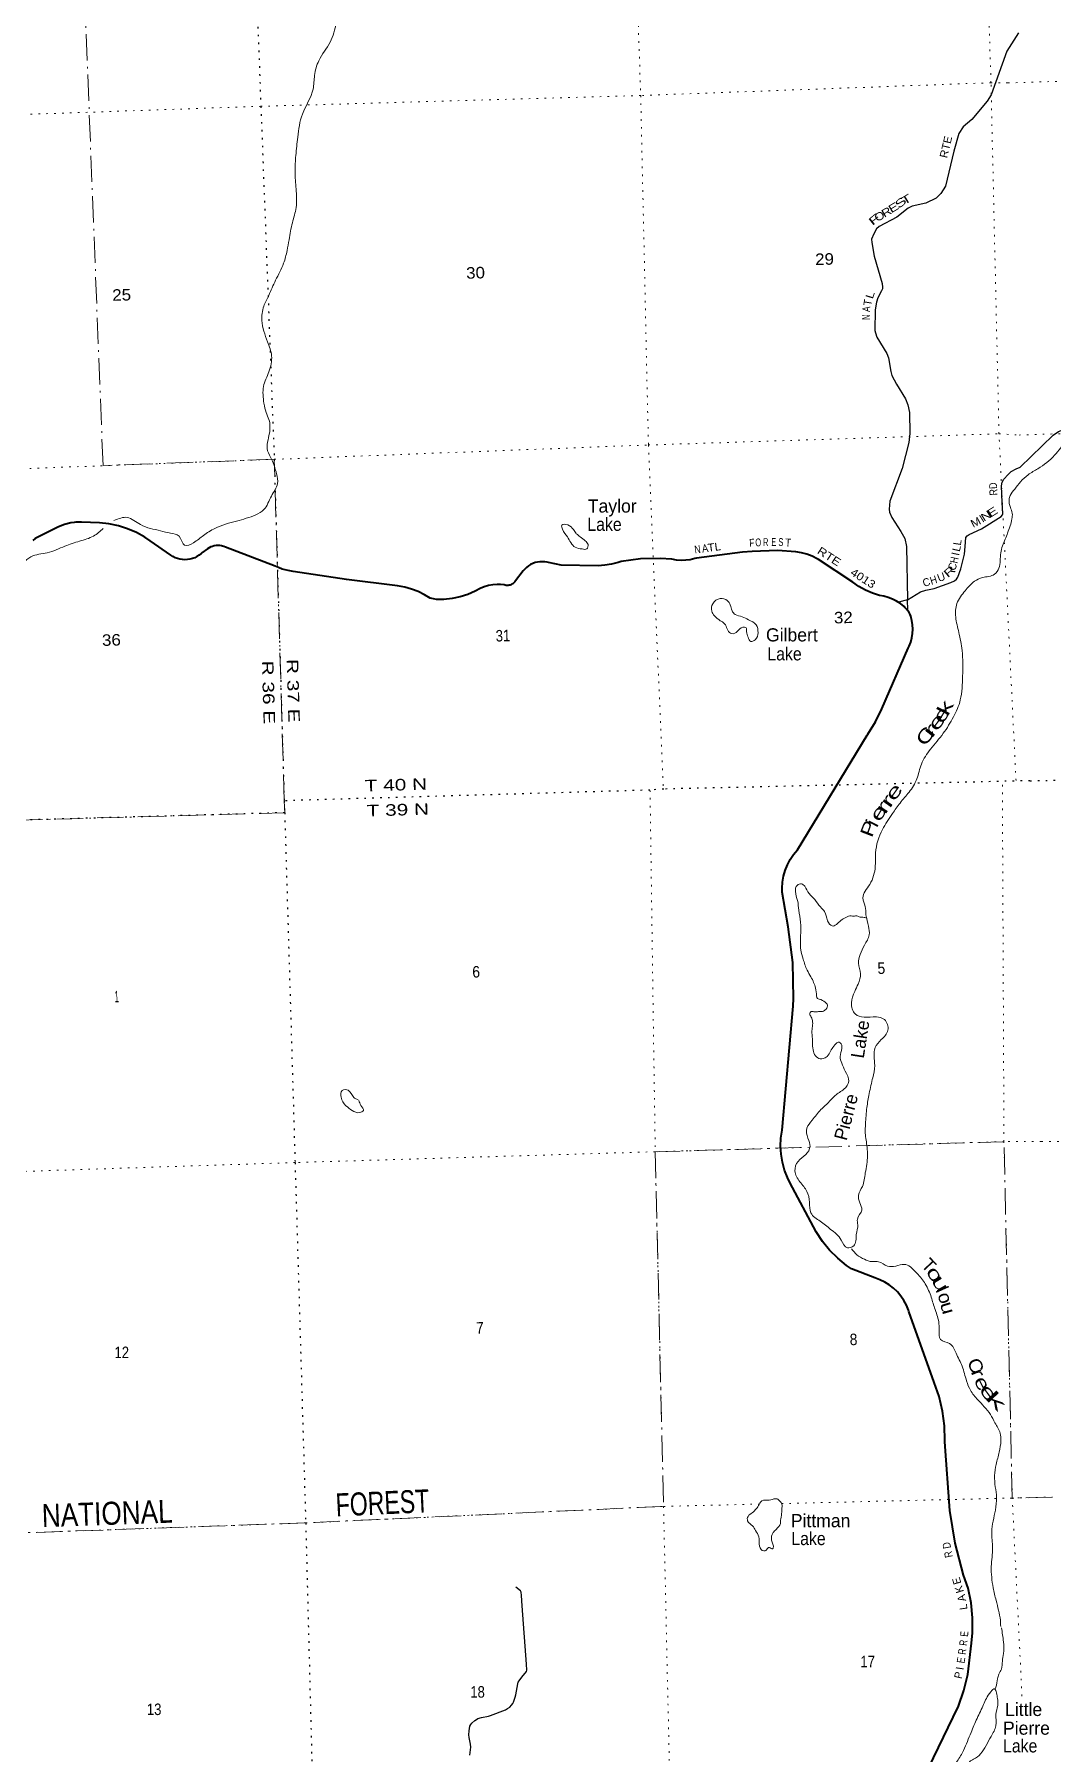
# Model space of a CAD drawing. Header units: feet. Extents: x 485078 to 733631, y 372822 to 564222.
# Drawn here: x 683085 to 698568, y 517044 to 543171 of the extents above; entities that cross this region are included whole.
import ezdxf
from ezdxf.enums import TextEntityAlignment as Align

# ---------------------------------------------------------------- set-up
doc = ezdxf.new("R2010")
doc.units = ezdxf.units.FT
doc.header["$LTSCALE"] = 80
doc.linetypes.add('DOT_DASHED', pattern=[7.7, 5, -1.2, 0.3, -1.2])
doc.linetypes.add('DOTTED', pattern=[1.5, 0.3, -1.2])
for name, color, linetype, lineweight in [('26', 7, 'Continuous', 40), ('27', 7, 'Continuous', 25), ('29', 7, 'Continuous', 25), ('30', 7, 'Continuous', 25), ('39', 7, 'Continuous', 13), ('41', 7, 'Continuous', 13), ('44', 7, 'DOT_DASHED', 13), ('6', 7, 'DOTTED', 25), ('7', 7, 'DOTTED', 13)]:
    doc.layers.add(name, color=color, linetype=linetype, lineweight=lineweight)

msp = doc.modelspace()

# ---------------------------------------------------------------- linework, layer by layer
at = {"layer": '26'}
for points in [[(685766.13, 535380.95), (685740.83, 535368.33), (685716.99, 535353.14), (685629.71, 535290.13), (685619.33, 535280.46), (685589.38, 535256.33), (685557.09, 535235.46), (685522.78, 535218.09), (685486.85, 535204.39), (685449.68, 535194.53), (685411.69, 535188.6), (685373.28, 535186.68), (685334.89, 535188.78), (685296.92, 535194.89), (685259.8, 535204.93), (685223.93, 535218.79), (685189.71, 535236.33), (685157.51, 535257.35), (684843.39, 535473.65), (684763.17, 535528.77), (684635.82, 535600.83), (684501.63, 535659.18), (684362.07, 535703.18), (684218.68, 535732.35), (684073.03, 535746.37), (683801.23, 535758.3), (683788.91, 535758.84), (683751.23, 535760.65), (683749.87, 535760.72), (683741.87, 535760.35), (683717.22, 535759.21), (683691.87, 535755.1), (683637.15, 535746.24), (683542.02, 535721.34), (683450.01, 535686.64), (683362.14, 535642.5), (683098.86, 535508.06), (683061.6, 535480.41)], [(694988.79, 535200.39), (694912.28, 535239.9), (694832.07, 535271.19), (694749.01, 535293.92), (694664.04, 535307.85), (694383.76, 535325.36), (694000.76, 535314.49), (693852.32, 535304.55), (693154.36, 535213.09), (693127.87, 535204.61), (693058.84, 535187.95), (692988.44, 535178.58), (692917.44, 535176.63), (692846.64, 535182.11), (692776.79, 535194.96), (692601.02, 535205.95), (692302.06, 535199.74), (692005.39, 535162.31), (691962.35, 535146.93), (691861.98, 535119.37), (691759.28, 535102.45), (691655.37, 535096.36), (691093.1, 535105.68), (690902.07, 535143.08), (690880.83, 535148.75), (690844.27, 535155.3), (690807.23, 535157.99), (690770.1, 535156.8), (690733.31, 535151.73), (690697.24, 535142.85), (690662.31, 535130.24), (690628.88, 535114.05), (690597.33, 535094.45), (690567.99, 535071.67), (690541.2, 535045.94), (690517.25, 535017.55), (690399.96, 534866.76), (690399.34, 534865.71), (690390.97, 534853.25), (690381.34, 534841.72), (690370.56, 534831.26), (690358.75, 534821.99), (690346.04, 534814.01), (690332.55, 534807.39), (690318.45, 534802.23), (690303.89, 534798.56), (690289.03, 534796.44), (690274.02, 534795.88), (690259.04, 534796.89), (690244.24, 534799.47), (690229.8, 534803.57), (690171.65, 534810.51), (690146.58, 534813.5), (690121.65, 534812.9), (690057.83, 534807.66), (689991.06, 534795.05), (689925.98, 534775.54), (689863.3, 534749.32), (689789.15, 534708.91), (689675.33, 534659.29), (689556.94, 534621.84), (689435.29, 534596.98), (689311.71, 534584.96), (689296.31, 534583.12), (689247.93, 534580.72), (689199.57, 534583.38), (689151.75, 534591.08), (689105, 534603.73), (689014.71, 534653.93), (688919.94, 534703.02), (688819.42, 534742.43), (688715.33, 534771.13), (688608.82, 534788.78), (687829.88, 534887.42), (687021.56, 535007.58), (686942.07, 535021.64), (686854.39, 535046.27), (686794.76, 535069.99), (686770.42, 535079.67), (686744.76, 535089.48), (685993.08, 535376.81), (685967.95, 535386.42), (685943.08, 535393.95), (685932.27, 535396.95), (685904.39, 535401.62), (685876.18, 535403.34), (685847.93, 535402.11), (685819.98, 535397.93), (685792.61, 535390.85), (685766.13, 535380.95)], [(696531.94, 516518.72), (697057.61, 517596.41), (697134.9, 517765.06), (697218.72, 518002.86), (697277.22, 518248.12), (697334.3, 518724.09), (697349.31, 518877.66), (697351.59, 519107.16), (697329.86, 519335.64), (697284.37, 519560.59), (697214.91, 519757.95), (697084.03, 520241.73), (697004.44, 520736.54), (696928.16, 521780.34), (696928.89, 521801.47), (696923.76, 522026.78), (696895.1, 522250.33), (696843.23, 522469.65), (696768.72, 522682.35), (696382.17, 523762.41), (696375.88, 523781.22), (696344.93, 523857), (696306.22, 523929.13), (696260.18, 523996.82), (696207.32, 524059.33), (696148.22, 524115.97), (696083.52, 524166.12), (696013.93, 524209.24), (695940.22, 524244.84), (695863.19, 524272.54), (695511.78, 524410.86), (695434.18, 524463.66), (695299.51, 524572.16), (695176.93, 524694.14), (695067.77, 524828.26), (694973.22, 524973.06), (694573.16, 525725.05), (694537.3, 525797.15), (694492.1, 525911.95), (694459.15, 526030.84), (694438.8, 526152.53), (694431.29, 526275.68), (694436.69, 526398.94), (694454.95, 526520.95), (694621.24, 528402.61), (694626.41, 528518.2), (694616.17, 529066.32), (694548.69, 529610.36), (694453.9, 530133.79), (694452.73, 530198.03), (694459.19, 530289.07), (694475.14, 530378.93), (694500.4, 530466.63), (694534.68, 530551.22), (694577.62, 530631.76), (694628.74, 530707.36), (694687.48, 530777.21), (695746.96, 532520.79), (695759.12, 532538.24), (695874.03, 532725.22), (695968.76, 532923.18), (696370.89, 533842.15), (696385.23, 533872.24), (696409.22, 533934.75), (696426.54, 533999.42), (696437.01, 534065.54), (696440.5, 534132.4), (696436.99, 534199.26), (696426.51, 534265.38), (696415.87, 534305.05), (696409.15, 534330.14), (696399.7, 534355.05), (696385.74, 534383.84), (696368.23, 534412.02), (696367.3, 534413.22), (696347.9, 534438.18), (696322.86, 534462.53), (696308.51, 534476.48), (696254.43, 534520), (696196.1, 534557.62), (696134.16, 534588.95), (696069.28, 534613.62), (696002.18, 534631.38), (695935.81, 534646.17), (695826.85, 534680.2), (695722.05, 534725.43), (695622.54, 534781.37), (695529.43, 534847.4), (695006.83, 535189.53), (694988.79, 535200.39)]]:
    msp.add_lwpolyline(points, dxfattribs=at)
at = {"layer": '29'}
for points in [[(698047.45, 543196.14), (697872.17, 542918.36)], [(697872.17, 542918.36), (697633.16, 542254.59), (697573.6, 542155.78), (697337.84, 541878.52), (697208.42, 541765.63), (697140.45, 541664.96), (697066.49, 541396.15), (696937.78, 540862.92), (696869.43, 540754.13), (696794.94, 540682.37), (696639.35, 540608.39), (696434.1, 540562.01), (696372.47, 540532.39), (696200.96, 540392.29), (695928.24, 540249.44), (695887.2, 540215.97), (695847.72, 540140.75), (695815.78, 540058), (695818.98, 540005.94), (695856.25, 539802.83), (695973.65, 539384.72), (695982.09, 539330.21), (695981.15, 539305.77), (695967.27, 539276.33), (695907.86, 539168.48), (695887.2, 539102.63), (695869.84, 538982.63), (695864.65, 538670.08), (695874.04, 538636.23), (695895.94, 538571.04), (696048.19, 538322.55), (696073.26, 538256.34), (696108.09, 538049.32), (696122.13, 537985.52), (696195.76, 537853.64), (696330.8, 537635), (696368.33, 537541.69), (696392.63, 537424.48), (696394.64, 537105.38), (696381.7, 536969.43), (696277.64, 536572.47), (696093.87, 536076.33), (696080.77, 535958.19), (696088.29, 535909.3), (696120.5, 535828.46), (696259.31, 535618.01), (696321.33, 535510.6), (696348.21, 535385.99), (696362.68, 534577.8)], [(698072.28, 536595.28), (698577.78, 537079.01), (698655.11, 537135.45), (698765.38, 537178.48), (699350.91, 537322.25), (699467.98, 537328.49), (699686.05, 537301.92), (700001.46, 537282.63), (700124.48, 537299.31), (700509.92, 537434.04), (700623.73, 537463.77), (700748.18, 537469.43), (700848.82, 537460.19), (700951.83, 537424.14), (701095.71, 537355.95), (701717.68, 536928.05), (701823, 536877.9), (701938.11, 536832.96), (702943.08, 536532.61), (703068.3, 536477.56), (703292.27, 536279.7), (703446.55, 536113.72), (703549.83, 536040.65), (703835.81, 535868.4)], [(696362.68, 534577.8), (696557.2, 534698.15), (696638.02, 534724.48), (696768.76, 534752.73), (697018.97, 534842.43), (697073.1, 534867.42), (697104.11, 534893.74), (697128.54, 534923.83), (697174.13, 535046.75), (697225.24, 535272.49), (697237.55, 535388.35), (697249.77, 535525.64), (697267.62, 535548.21), (697298.24, 535569.56), (697487.73, 535657.6), (697787.28, 535845.35), (697804.19, 535867.92), (697809.83, 535886.73), (697802.31, 536055.99), (697787.74, 536310.52), (697801.38, 536366.3), (697824.87, 536409.55), (697889.35, 536481.05), (697937.63, 536526.15), (698011.9, 536571.3), (698072.28, 536595.28)], [(696366.25, 534424.02), (696362.68, 534577.8), (696225.83, 534542.58)], [(689707.96, 517018.16), (689719.09, 517144.29), (689716.84, 517187.09), (689694.63, 517289.34), (689692.43, 517327.1), (689695.77, 517391.02), (689707.96, 517462.72), (689720.2, 517488.82), (689736.86, 517507.72), (689783.49, 517547.19), (689809.06, 517564.4), (689830.17, 517575.51), (689881.24, 517591.65), (689987.91, 517614.41), (690018.98, 517622.76), (690250.03, 517711.68), (690281.17, 517727.78), (690312.27, 517750.01), (690341.15, 517777.8), (690361.11, 517805.03), (690371.15, 517827.81), (690396.7, 517901.16), (690405.55, 517938.4), (690436.65, 518102.89), (690443.34, 518127.34), (690454.45, 518149.02), (690498.86, 518205.14), (690565.5, 518294.05), (690572.19, 518313.51), (690569.95, 518400.75), (690503.3, 519289.87), (690490.65, 519447.83), (690485.55, 519497.17), (690475.54, 519519.39), (690406.4, 519574.27)]]:
    msp.add_lwpolyline(points, dxfattribs=at)
at = {"layer": '39'}
for points in [[(690217.47, 546823.22), (690174.13, 546704.74), (690124.42, 546521.36), (690056.71, 546254.56), (689927.18, 545955.78), (689753.32, 545651.77), (689527.84, 545311.99), (689244.4, 545023.28), (688991.34, 544808.19), (688710.69, 544794.66), (688403.27, 544875.49), (688122.16, 544803.28), (687988.28, 544668.23), (687921.12, 544532.94), (688048.28, 544388.65), (688006.56, 544132.66), (687879.81, 543805.62), (687770.41, 543586.27), (687681.85, 543343.19), (687582.36, 543055.32), (687409.98, 542771.57), (687345.18, 542547.33), (687322.38, 542340.39), (687160.66, 541959.84), (687089.09, 541610), (687060.15, 541330.07), (687048.47, 541084.99), (687063.54, 540822.41), (687065, 540539.25), (687008.45, 540309.16), (686956.69, 540050.88), (686926.7, 539886.23), (686875.24, 539692.68), (686752.72, 539434.54), (686647.62, 539205.18), (686573.19, 539039.35), (686542.58, 538822.09), (686632.04, 538498.78), (686692.34, 538283.94), (686652.22, 538044.17), (686569.18, 537821.47), (686576.01, 537564.74), (686608.06, 537423.99), (686651.31, 537317.93), (686658.87, 537109.77), (686631.57, 536844.05), (686691.63, 536714.16), (686766.23, 536493.63), (686782.27, 536346.38), (686688.33, 536153.73), (686574.51, 535948.42), (686451.25, 535870.29), (686160.63, 535775.58), (685830.03, 535663.62), (685657.01, 535555.86), (685502.28, 535444.53), (685369.86, 535406.62), (685285.29, 535545.97), (685152.68, 535590.99), (685004.13, 535627.5), (684698.41, 535720.52), (684497.36, 535830.47), (684294.37, 535781.77)], [(702640.68, 535864.26), (702346.15, 535913.05), (701956.92, 535949.2), (701753.83, 536129.96), (701636.85, 536416.24), (701527.07, 536735.09), (701436.07, 536809.56), (701296.33, 536743.09), (700996.92, 536896.99), (700623.88, 537081.3), (700340.24, 537027.17), (700017.91, 537057.01), (699542.28, 537147.51), (699141.88, 537074.07), (698782.56, 536977.44), (698598.02, 536774.17), (698342.7, 536571.03), (698195.59, 536478.05), (698078.65, 536371.35)], [(695726.55, 529791.38), (695717.1, 529918.57), (695683.35, 530047.14), (695787.02, 530254.21), (695870.73, 530527.5), (695875.34, 530733.95), (695979.18, 531086.67), (696134.45, 531329.5), (696247.44, 531490.29), (696384.55, 531655.77), (696502.52, 531857.15), (696571.35, 532081.5), (696712.92, 532307.78), (696904.61, 532549.56), (697059.73, 532798.45), (697164.07, 533056.11), (697198.94, 533417.11), (697190.59, 533807.3), (697140.8, 534083.11), (697094.16, 534316.53), (697112.92, 534523.36), (697237.22, 534714.8), (697380.93, 534860.22), (697500.75, 534916), (697685.37, 534967.44), (697749.68, 535058.15), (697777.84, 535291.53), (697847.1, 535499.71), (697883.07, 535591.7), (697922.59, 535701.98), (697948.08, 535807.85), (697953.9, 535892.97), (697925.22, 535983.23), (697905.94, 536100.05), (697924.42, 536165.27), (697990.64, 536260.09), (698078.65, 536371.35)], [(684131.01, 535661.41), (683985.31, 535547.81), (683773.1, 535469.35), (683548.66, 535394.6), (683280.48, 535292.39), (683031.36, 535233.17), (682916.83, 535131.01), (682784.77, 534927.23), (682652.69, 534800.32), (682598.41, 534542.92), (682551.57, 534339.17), (682357.18, 534015.97), (682242.72, 533796.18), (682198.74, 533473.37), (682197.97, 533198.24), (682177.48, 532904.38), (682116.15, 532625.61), (682020.25, 532430.89), (681810.3, 532267.52), (681681.8, 532082.04), (681496.04, 531921.34), (681237.54, 531758.71), (681109.99, 531613.71), (680992.97, 531452.82), (680904.77, 531272.46), (680895.81, 531257.57)], [(691329.17, 535579.25), (691384.9, 535536.23), (691461.37, 535473.53), (691503.23, 535420.02), (691484.8, 535352.78), (691412.07, 535350.84), (691308.28, 535376.4), (691241.7, 535447.46), (691190.85, 535535.11), (691115, 535650.42), (691105.26, 535712.87), (691194.09, 535717.26), (691280.83, 535648.76), (691324.94, 535586.28)], [(693517.49, 534253.78), (693474.04, 534291.06), (693426.39, 534334.3), (693384, 534408.02), (693399.23, 534519.68), (693514.41, 534597.59), (693620.32, 534568.04), (693666.59, 534500.5), (693693.2, 534412.2), (693741.23, 534354.81), (693849.27, 534321.27), (693943.49, 534275.23), (694058.72, 534199.4), (694088.21, 534078.81), (694044.59, 533970.44), (693976.55, 533944.35), (693936.39, 534010.04), (693913.93, 534094.4), (693906.31, 534152.87), (693855.53, 534161.63), (693778.3, 534100.91), (693686.29, 534064.08), (693630.34, 534115.18), (693591.72, 534199.12), (693527.53, 534256.07)], [(695726.55, 529791.38), (695767.59, 529616.48), (695779.11, 529487.32), (695706.48, 529329.63), (695641.5, 529188.32), (695616.76, 529054.15), (695647.27, 528895.16), (695608.99, 528738.38), (695559.42, 528625.8), (695509.44, 528452.52), (695564.46, 528284.07), (695701.21, 528235.11), (695887.08, 528240.05), (696009.47, 528198.8), (696062.26, 528038.37), (695962.99, 527894.13), (695869.19, 527772.29), (695862.3, 527499.01), (695832.8, 527316.17), (695778.59, 527074.01), (695743.77, 526862.7), (695722.1, 526613.31), (695719.75, 526473.67), (695745.7, 526257.91), (695742.43, 526000.91), (695719.66, 525868.82), (695674.58, 525663.31), (695615.45, 525530.25), (695634.67, 525415.46), (695665.91, 525305.03), (695598.86, 525165.69), (695605.16, 525080.9), (695582.87, 524930.61), (695542.89, 524761.65), (695446.67, 524730.77), (695354.61, 524847.67), (695192.57, 525011.26), (695031.61, 525134.42), (694892.81, 525260.2), (694870.27, 525423.45), (694831.58, 525586.28), (694724.51, 525735.15), (694649.4, 525899.03), (694696.14, 526041.87), (694812.59, 526148.13), (694880.08, 526271.3), (694846.44, 526395.83), (694832.2, 526551.21), (694909.94, 526668.58), (695045.09, 526831.98), (695177.22, 526956.87), (695259.82, 527044.03), (695394.67, 527142.69), (695468.32, 527261.97), (695413.67, 527416.28), (695362.02, 527534.26), (695337.05, 527636.76), (695363.97, 527764.92), (695337.52, 527847.16), (695307, 527854.44), (695267.3, 527827.08), (695239.87, 527793.99), (695191.3, 527719.87), (695138.91, 527637.56), (695077.09, 527605.58), (694995.9, 527617.58), (694918.44, 527793.53), (694915.43, 527906.73), (694908.17, 528027.91), (694917.92, 528117.18), (694918.71, 528163.73), (694896.52, 528237.98), (694875.02, 528285.96), (694898.35, 528320.97), (694953.06, 528316.36), (695007.55, 528319.83), (695066.09, 528323.41), (695123.76, 528359.33), (695141.24, 528386.09), (695144.26, 528424.61), (695108.9, 528462.1), (695018.66, 528510.28), (694990.11, 528519.63), (694978.93, 528559.79), (694963.64, 528678.73), (694892.46, 528846.76), (694835.12, 528950.43), (694774.03, 529118.73), (694737.95, 529259.37), (694736.4, 529469.71), (694734.85, 529680.05), (694707.79, 529861.39), (694689.78, 530006.56), (694655.76, 530145.23), (694683.59, 530239.02), (694749.72, 530261.01), (694799.18, 530225.91)], [(694799.18, 530225.91), (694864.76, 530116.4), (694952.19, 530021.63), (695036.01, 529910.57), (695100.57, 529839.47), (695146.71, 529701.11), (695213.5, 529621.97), (695346.76, 529704.41), (695424.37, 529750.98), (695504.59, 529775.36), (695543.13, 529770.32), (695591.46, 529777.67), (695624.21, 529762.36), (695701.3, 529752.27), (695748.2, 529737.34)], [(688018.26, 526966.77), (688050.49, 526894.8), (688086.94, 526816.88), (688033.2, 526785.1), (687917.07, 526818.43), (687822.15, 526890.75), (687748.01, 527018.24), (687763.5, 527119.8), (687858.4, 527124.35), (687940.09, 527017.28), (688005.76, 526980.59)], [(695507.71, 524716.21), (695590.99, 524625.37), (695706.06, 524555.61), (695822.23, 524520.26), (695921.33, 524518.85), (696058.52, 524453.72), (696181.86, 524452.96), (696310.56, 524478.63), (696487.53, 524361.96), (696617.03, 524205.6), (696713.37, 524003.85), (696772.91, 523817.3), (696835.12, 523606.56), (696840.58, 523477.24), (696864.49, 523338.29), (697001.62, 523275.18), (697098.53, 523128.07), (697192.74, 522930.31), (697259.32, 522707.54), (697319.7, 522565.52), (697428.68, 522420.75), (697528.5, 522316.19), (697622.69, 522195.3), (697690.67, 522071.68), (697769.71, 521911.96), (697780.75, 521800.99), (697755.07, 521626.34), (697709.51, 521439.02), (697685.69, 521270.49), (697696.37, 521096.81), (697714.76, 520937.49), (697697.64, 520744.86), (697641.81, 520411.62), (697654.32, 520169.21), (697635.48, 519889.55), (697664.33, 519564.63), (697707.88, 519371.59), (697772.51, 519069.88), (697778.49, 518975.44)], [(694446.66, 520658.78), (694437.58, 520635.91), (694427.93, 520542.61), (694363.63, 520451.89), (694320.47, 520402.19), (694293.23, 520286.16), (694316.66, 520165.41), (694310.81, 520157.17), (694261.74, 520178.11), (694216.24, 520140.49), (694174.25, 520123.19), (694111.65, 520196.37), (694099.75, 520339.68), (694050.76, 520433.45), (694004.38, 520505.04), (693929.61, 520579.93), (693935.86, 520648.87), (694001.08, 520705.22), (694060.18, 520763.43), (694106.89, 520831.43), (694147.87, 520887.14), (694194.17, 520894.44), (694280.99, 520898.77), (694377.58, 520915.5), (694420.92, 520882.26), (694450.49, 520834.5), (694452, 520777.9), (694446.56, 520658.44)], [(697691.31, 518017.84), (697706.51, 518054.66), (697731.41, 518182.76), (697749.78, 518252.03), (697788.2, 518327.89), (697803.21, 518447.64), (697820.34, 518563.4), (697819.6, 518743.42), (697789.71, 518955.03)], [(697187.55, 516539.92), (697258.15, 516669.19), (697317.34, 516800.23), (697306.03, 516921.31), (697365.72, 516957.28), (697470.7, 517038.97), (697558.28, 517166.71), (697631.39, 517306.21), (697705.93, 517468), (697705.41, 517639.94), (697732.16, 517774.16), (697729.31, 517881.29), (697714.93, 517965.87), (697684.98, 518027.79), (697627.53, 517983.78), (697517.48, 517788.68), (697419.93, 517579.75), (697326.58, 517364.86), (697212.52, 517092.79), (697117.83, 516928.44), (697028.07, 516806.7), (696915.03, 516647.93), (696823.13, 516527.49)]]:
    msp.add_spline(points, degree=3, dxfattribs=at)
at = {"layer": '44'}
msp.add_lwpolyline([(698559.7, 520941.75), (697953.58, 520927.65), (697827.76, 526343.62), (692524.97, 526190.47), (692652.11, 520800.84), (687210.38, 520550.94), (681912.54, 520363.54), (681730.18, 525852.84), (681578.07, 531193.26), (686891.07, 531342.64), (686884.21, 531524.51), (686732.08, 536713.21), (684128.62, 536619.57), (683383.46, 555685.98), (686038.84, 555751.86), (686056.8, 555236.82), (691901.26, 555386.53), (691833.92, 558032.53), (691690.72, 562505.37), (697246.02, 562702.52)], dxfattribs=at)
at = {"layer": '6'}
for points in [[(685816.24, 562276.05), (685960.12, 558141.33), (685974.98, 557886.85), (686047.83, 555451.21), (686135.05, 552779.27), (686323.53, 547439.82), (686331.63, 547363.17), (686528.76, 542078.57), (686732.08, 536713.21), (686884.21, 531524.51), (686891.07, 531342.64), (687048.6, 526026.64), (687210.38, 520550.94), (687321.44, 516230.06)], [(698223.14, 531828.43), (703093.16, 531944.09), (703335.25, 531964.73), (708249.14, 532031.32), (708400.3, 532049.53), (713866.57, 532177.44), (719060.72, 532273.79)], [(698223.14, 531828.43), (692653.49, 531702.26), (692445.53, 531686.56), (686884.21, 531524.51)], [(686891.07, 531342.64), (681578.07, 531193.26), (679814.75, 531148.36)]]:
    msp.add_lwpolyline(points, dxfattribs=at)
at = {"layer": '7'}
msp.add_line((697887.53, 542433.03), (701932.97, 542565.04), dxfattribs=at)
for points in [[(691692.18, 562459.72), (691833.92, 558032.53), (691974.38, 552750.47), (692125.99, 547505.11), (692304.34, 542242.26), (692421.31, 536931.26), (692648.68, 531698.12)], [(698011.33, 531832.54), (697751.95, 537101.33), (697630.3, 542436.48), (697486.28, 546985.36)], [(697887.53, 542433.03), (697630.3, 542436.48), (692304.34, 542242.26), (686528.76, 542078.57), (681204.56, 541894.5), (675879.87, 541728.64), (675657.64, 541724.56)], [(698056.86, 537082.44), (703039.97, 537241.01), (708243.34, 537369.99), (713633.01, 537414.9), (718858.13, 537487.79)], [(675676.43, 536361.16), (676078.93, 536371.26), (681454.72, 536516.24), (686732.08, 536713.21), (692421.31, 536931.26), (697751.95, 537101.33), (698056.86, 537082.44)], [(698101.91, 517918.53), (697953.58, 520927.65), (697827.76, 526343.62), (697803.46, 531818.92)], [(692445.53, 531686.56), (692524.97, 526190.47), (692652.11, 520800.84), (692750.55, 516399.69)], [(698396.69, 526344.66), (703203.69, 526397.75), (708429.9, 526505.07)], [(694868.56, 526258.16), (692524.97, 526190.47), (687048.6, 526026.64), (681730.18, 525852.84), (679852.08, 525782.41)], [(698396.69, 526344.66), (697827.76, 526343.62), (695718.21, 526282.69)], [(677288.73, 520299.54), (681912.54, 520363.54), (687210.38, 520550.94), (692652.11, 520800.84), (694106.91, 520835.64)], [(694445.45, 520843.74), (697953.58, 520927.65), (698567.67, 520941.94)]]:
    msp.add_lwpolyline(points, dxfattribs=at)

# ---------------------------------------------------------------- texts
at = {"layer": '27'}
for s, rotation, width, p in [('N', 7.465, 0.8, (693175.46, 535286.45)), ('A', 7.465, 0.9, (693290.74, 535301.57)), ('TL', 7.465, 1.1, (693430.11, 535321.35)), ('F', 3.831, 0.8, (693998.47, 535384.97)), ('O', 1.626, 0.65, (694093.27, 535390.34)), ('R', 359.626, 0.65, (694205.12, 535394.47)), ('E', 359.626, 0.7, (694326.3, 535396.67)), ('S', 359.626, 0.7, (694435.33, 535395.36)), ('T', 356.425, 0.9, (694541.98, 535388.19))]:
    msp.add_text(s, height=120, rotation=rotation, dxfattribs=dict(at, width=width)).set_placement(p, align=Align.CENTER)
for s, rotation, width, p in [('RTE', 326.788, 1.2, (694976.64, 535292.92)), ('4013', 327.288, 1.15, (695480.18, 534965.67)), ('D', 100.767, 0.85, (697024.11, 520170.12)), ('R', 101.445, 0.85, (697051.36, 520034.52)), ('L', 97.851, 0.95, (697273.82, 519237.42)), ('E', 84.908, 0.8, (697280.62, 518815.98)), ('R', 81.87, 0.8, (697245.72, 518541.45)), ('R', 83.565, 0.75, (697265.29, 518678.45)), ('E', 81.781, 0.85, (697226.79, 518410.09)), ('P', 77.848, 0.95, (697184.52, 518173.38))]:
    msp.add_text(s, height=120, rotation=rotation, dxfattribs=dict(at, width=width)).set_placement(p)
for s, rotation, p in [('E', 105.554, (697180.89, 519632.76)), ('K', 107.447, (697220.68, 519506.15)), ('A', 102.809, (697254.13, 519368.14)), ('I', 81.674, (697211.95, 518308.69))]:
    msp.add_text(s, height=120, rotation=rotation, dxfattribs=at).set_placement(p)
at = {"layer": '30'}
for s, rotation, width, p in [('RTE', 76.43, 1.05, (696963.13, 541282.95)), ('RD', 92.818, 0.85, (697729.27, 536166.94))]:
    msp.add_text(s, height=120, rotation=rotation, dxfattribs=dict(at, width=width)).set_placement(p)
for s, rotation, width, p in [('E', 30.645, 1.35, (696176.78, 540487.96)), ('S', 39.244, 1.6, (696293.38, 540568.46)), ('T', 31.669, 1.6, (696373.8, 540612.63)), ('F', 39.199, 1.75, (695893.71, 540311.61)), ('O', 29.645, 1.2, (695964.51, 540355.63)), ('R', 30.645, 1.25, (696071.91, 540419.89)), ('A', 86.049, 0.8, (695794.88, 538992.56)), ('L', 72.252, 1.2, (695848.55, 539192.84)), ('N', 89.049, 0.65, (695789.74, 538871.03)), ('N', 32.078, 1.3, (697587.43, 535802.7)), ('E', 32.078, 1.4, (697683.95, 535863.19)), ('M', 26.92, 1.1, (697424.8, 535704.3)), ('L', 77.243, 1.05, (697164.8, 535347.5)), ('H', 77.243, 0.8, (697129.94, 535169.83)), ('C', 16.193, 0.95, (696664.13, 534788.26)), ('H', 17.723, 0.9, (696774.14, 534821.56)), ('R', 40.323, 1.5, (697038.51, 534963.65))]:
    msp.add_text(s, height=120, rotation=rotation, dxfattribs=dict(at, width=width)).set_placement(p, align=Align.CENTER)
for s, rotation, p in [('T', 80.768, (695815.29, 539087.8)), ('I', 32.078, (697521.33, 535761.27)), ('L', 80.935, (697177.81, 535442.62)), ('C', 69.651, (697100.27, 535064.23)), ('I', 78.243, (697147.91, 535264.4)), ('U', 19.723, (696893.57, 534866.95))]:
    msp.add_text(s, height=120, rotation=rotation, dxfattribs=at).set_placement(p, align=Align.CENTER)
at = {"layer": '41'}
for s, p in [('Taylor', (691499.93, 535903.98)), ('Gilbert', (694209.08, 533945.58)), ('Pittman', (694586.08, 520484.94)), ('Little', (697844.08, 517615.36)), ('Pierre', (697812.97, 517331.21))]:
    msp.add_text(s, height=200, dxfattribs=at).set_placement(p)
at = {"layer": '41', "width": 0.9}
for p in [(691493.29, 535626.17), (694230.44, 533657.67), (694594.97, 520212.84), (697813.44, 517062.04)]:
    msp.add_text('Lake', height=200, dxfattribs=at).set_placement(p)
at = {"layer": '41'}
for s, rotation, width, p in [('k', 62.625, 1.6, (696972.57, 532798.13)), ('e', 53.84, 1.7, (696807.64, 532565.36)), ('e', 58.341, 1.55, (696897.26, 532681.76)), ('C', 54.374, 1.45, (696630.77, 532337.83)), ('r', 51.569, 1.95, (696727.97, 532464.09)), ('e', 54.519, 1.65, (696160.84, 531502.68)), ('e', 58.511, 1.55, (695938.16, 531189.46)), ('r', 57.091, 1.75, (696021.2, 531305.37)), ('r', 54.858, 1.85, (696088.74, 531398.19)), ('P', 69.001, 1.35, (695818.72, 530953.31)), ('i', 62.64, 1.2, (695895.85, 531107.96)), ('o', 302.387, 1.55, (696632.39, 524372.73)), ('u', 300.387, 1.65, (696715.43, 524240.29)), ('o', 287.334, 1.1, (696814.98, 524019.03)), ('u', 286.184, 1.25, (696852.88, 523879.99)), ('C', 292.674, 1.15, (697263.38, 523004.62)), ('r', 291.584, 1.4, (697320.21, 522851.83)), ('e', 296.919, 1.4, (697363.35, 522718.21)), ('e', 306.55, 1.7, (697439.31, 522570.74)), ('k', 313.676, 2.25, (697531.82, 522445.45))]:
    msp.add_text(s, height=200, rotation=rotation, dxfattribs=dict(at, width=width)).set_placement(p)
for s, rotation, p in [('Lake', 81.18, (695695.18, 527600.53)), ('Pierre', 75.545, (695434.37, 526349.21)), ('T', 314.351, (696558.14, 524454.03)), ('l', 293.987, (696783.87, 524084.87))]:
    msp.add_text(s, height=200, rotation=rotation, dxfattribs=at).set_placement(p)
at = {"layer": '44'}
for s, rotation, width, p in [('FOREST', 2.629, 0.75, (687674.04, 520647.31)), ('NATIONAL', 2.026, 0.85, (683203.99, 520484.27))]:
    msp.add_text(s, height=350, rotation=rotation, dxfattribs=dict(at, width=width)).set_placement(p)
at = {"layer": '6', "width": 1.35}
for s, rotation, p in [('R 36 E', 271.679, (686543.53, 533651.08)), ('R 37 E', 271.679, (686919.92, 533676.12)), ('T 40 N', 1.669, (688110.48, 531665.73)), ('T 39 N', 1.669, (688140.15, 531285.99))]:
    msp.add_text(s, height=175, rotation=rotation, dxfattribs=at).set_placement(p)
at = {"layer": '7'}
for s, width, p in [('29', 1.1, (694958.56, 539665.06)), ('30', 1.1, (689652.23, 539457.16)), ('25', 1.1, (684271.21, 539121.45)), ('32', 1.1, (695244.41, 534218.6)), ('36', 1.1, (684115.5, 533877.1)), ('31', 0.85, (690101.9, 533943.24)), ('6', 0.9, (689745.84, 528836.17)), ('5', 0.9, (695907.11, 528891.64)), ('1', 0.45, (684307.21, 528460.09)), ('7', 0.9, (689802.81, 523424.44)), ('8', 0.9, (695484.28, 523249.84))]:
    msp.add_text(s, height=175, rotation=1.523, dxfattribs=dict(at, width=width)).set_placement(p)
at = {"layer": '7', "width": 0.85}
for s, p in [('12', (684303.45, 523054.22)), ('17', (695644.58, 518355.23)), ('18', (689713.16, 517894.07)), ('13', (684795.42, 517629.79))]:
    msp.add_text(s, height=175, dxfattribs=at).set_placement(p)

doc.saveas('drawing.dxf')
